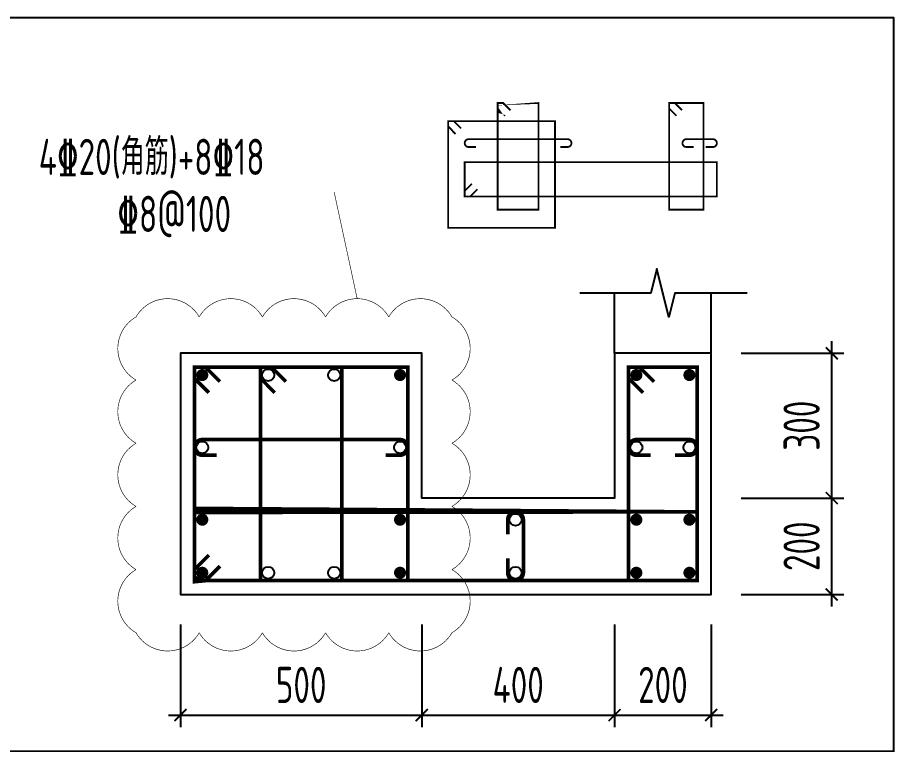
# Model space of a CAD drawing. Extents: x -812054 to 22247, y -644080 to 1003627.
# Drawn here: x -429290 to -422027, y -181813 to -175784 of the extents above; entities that cross this region are included whole.
import ezdxf
from ezdxf.enums import TextEntityAlignment as Align

# ---------------------------------------------------------------- set-up
doc = ezdxf.new("R2010")
doc.units = 0
doc.header["$LTSCALE"] = 1000
doc.layers.get('0').update_dxf_attribs({"linetype": 'CONTINUOUS'})
doc.layers.get('DEFPOINTS').update_dxf_attribs({"linetype": 'CONTINUOUS'})
for name, color, linetype in [('COLU_DE_DIM', 3, 'CONTINUOUS'), ('COLU_DE_TH', 7, 'CONTINUOUS'), ('LABEL', 1, 'CONTINUOUS'), ('LINK', 6, 'CONTINUOUS'), ('LINK-INDEX', 6, 'CONTINUOUS'), ('REIN', 6, 'CONTINUOUS'), ('TAB', 7, 'CONTINUOUS'), ('TAB_TEXT', 7, 'CONTINUOUS'), ('TEXT25', 2, 'CONTINUOUS'), ('THIN', 7, 'CONTINUOUS')]:
    doc.layers.add(name, color=color, linetype=linetype)
doc.styles.add('TSSD_DIMENSION', font='Tssdeng.shx', dxfattribs={"width": 0.7, "bigfont": 'tssdchn.shx'})
doc.styles.add('TSSD_REIN', font='tssdeng.shx', dxfattribs={"width": 0.7, "height": 300, "bigfont": 'tssdchn.shx'})
doc.dimstyles.new('TSSD_25_100', dxfattribs={"dimtxt": 300, "dimasz": 100, "dimexe": 100, "dimexo": 250, "dimgap": 100, "dimtad": 1, "dimdec": 0, "dimlfac": 0.25, "dimzin": 0, "dimdsep": 46, "dimtxsty": 'TSSD_DIMENSION', "dimblk": 'ARCHTICK', "dimcen": 0, "dimdle": 100, "dimclrt": 7, "dimadec": 0, "dimazin": 0, "dimtfac": 1, "dimtdec": 0, "dimtix": 1, "dimtmove": 2, "dimatfit": 3, "dimldrblk": 'ARCHTICK', "dimfxl": 1, "dimtolj": 1, "dimtzin": 0, "dimarcsym": 0})

# ---------------------------------------------------------------- blocks, each defined once
blk = doc.blocks.new('_ArchTick')
at = {"color": 0, "linetype": 'ByBlock', "const_width": 0.15}
blk.add_lwpolyline([(-0.5, -0.5), (0.5, 0.5)], dxfattribs=at)
blk = doc.blocks.new('*D452')
at = {"layer": 'COLU_DE_DIM', "color": 0, "lineweight": -2, "transparency": 16777216}
for p, q in [((-427938.0087284682, -180819.2483569956), (-427938.0087284682, -181669.2483569956)), ((-425938.0087279543, -180819.2483569956), (-425938.0087279543, -181669.2483569956)), ((-428038.0087284682, -181569.2483569956), (-425838.0087279543, -181569.2483569956))]:
    blk.add_line(p, q, dxfattribs=at)
at = {"layer": 'DEFPOINTS', "color": 0, "transparency": 16777216}
for p in [(-427938.0087284682, -180569.2483569956), (-425938.0087279543, -180569.2483569956), (-425938.0087279543, -181569.2483569956)]:
    blk.add_point(p, dxfattribs=at)
at = {"layer": 'COLU_DE_DIM', "color": 0, "lineweight": -2, "transparency": 16777216, "xscale": 100, "yscale": 100, "zscale": 100, "rotation": 180}
blk.add_blockref('_ArchTick', (-427938.0087284682, -181569.2483569956), dxfattribs=at)
at = {"layer": 'COLU_DE_DIM', "color": 0, "lineweight": -2, "transparency": 16777216, "xscale": 100, "yscale": 100, "zscale": 100}
blk.add_blockref('_ArchTick', (-425938.0087279543, -181569.2483569956), dxfattribs=at)
at = {"layer": 'COLU_DE_DIM', "color": 7, "transparency": 16777216, "insert": (-426938.0087282112, -181319.2483569956), "char_height": 300, "attachment_point": 5, "style": 'TSSD_DIMENSION'}
blk.add_mtext('\\A1;500', dxfattribs=at)
blk = doc.blocks.new('*D453')
at = {"layer": 'COLU_DE_DIM', "color": 0, "lineweight": -2, "transparency": 16777216}
for p, q in [((-425938.0087279543, -180819.2483569956), (-425938.0087279543, -181669.2483569956)), ((-424338.613960294, -180819.2483569956), (-424338.613960294, -181669.2483569956)), ((-426038.0087279543, -181569.2483569956), (-424238.613960294, -181569.2483569956))]:
    blk.add_line(p, q, dxfattribs=at)
at = {"layer": 'DEFPOINTS', "color": 0, "transparency": 16777216}
for p in [(-425938.0087279543, -180569.2483569956), (-424338.613960294, -180569.2483569956), (-424338.613960294, -181569.2483569956)]:
    blk.add_point(p, dxfattribs=at)
at = {"layer": 'COLU_DE_DIM', "color": 0, "lineweight": -2, "transparency": 16777216, "xscale": 100, "yscale": 100, "zscale": 100, "rotation": 180}
blk.add_blockref('_ArchTick', (-425938.0087279543, -181569.2483569956), dxfattribs=at)
at = {"layer": 'COLU_DE_DIM', "color": 0, "lineweight": -2, "transparency": 16777216, "xscale": 100, "yscale": 100, "zscale": 100}
blk.add_blockref('_ArchTick', (-424338.613960294, -181569.2483569956), dxfattribs=at)
at = {"layer": 'COLU_DE_DIM', "color": 7, "transparency": 16777216, "insert": (-425138.3113441241, -181319.2483569956), "char_height": 300, "attachment_point": 5, "style": 'TSSD_DIMENSION'}
blk.add_mtext('\\A1;400', dxfattribs=at)
blk = doc.blocks.new('*D454')
at = {"layer": 'COLU_DE_DIM', "color": 0, "lineweight": -2, "transparency": 16777216}
for p, q in [((-424338.613960294, -180819.2483569956), (-424338.613960294, -181669.2483569956)), ((-423538.6139640458, -180819.2483569956), (-423538.6139640458, -181669.2483569956)), ((-424438.613960294, -181569.2483569956), (-423438.6139640458, -181569.2483569956))]:
    blk.add_line(p, q, dxfattribs=at)
at = {"layer": 'DEFPOINTS', "color": 0, "transparency": 16777216}
for p in [(-424338.613960294, -180569.2483569956), (-423538.6139640458, -180569.2483569956), (-423538.6139640458, -181569.2483569956)]:
    blk.add_point(p, dxfattribs=at)
at = {"layer": 'COLU_DE_DIM', "color": 0, "lineweight": -2, "transparency": 16777216, "xscale": 100, "yscale": 100, "zscale": 100, "rotation": 180}
blk.add_blockref('_ArchTick', (-424338.613960294, -181569.2483569956), dxfattribs=at)
at = {"layer": 'COLU_DE_DIM', "color": 0, "lineweight": -2, "transparency": 16777216, "xscale": 100, "yscale": 100, "zscale": 100}
blk.add_blockref('_ArchTick', (-423538.6139640458, -181569.2483569956), dxfattribs=at)
at = {"layer": 'COLU_DE_DIM', "color": 7, "transparency": 16777216, "insert": (-423938.6139621699, -181319.2483569956), "char_height": 300, "attachment_point": 5, "style": 'TSSD_DIMENSION'}
blk.add_mtext('\\A1;200', dxfattribs=at)
blk = doc.blocks.new('*D455')
at = {"layer": 'COLU_DE_DIM', "color": 0, "lineweight": -2, "transparency": 16777216}
for p, q in [((-422538.6139640403, -180669.2483569956), (-422538.6139640403, -179669.2483565863)), ((-423288.6139640403, -179769.2483565863), (-422438.6139640403, -179769.2483565863)), ((-423288.6139640403, -180569.2483569956), (-422438.6139640403, -180569.2483569956))]:
    blk.add_line(p, q, dxfattribs=at)
at = {"layer": 'DEFPOINTS', "color": 0, "transparency": 16777216}
for p in [(-423538.6139640403, -179769.2483565863), (-422538.6139640403, -179769.2483565863), (-423538.6139640403, -180569.2483569956)]:
    blk.add_point(p, dxfattribs=at)
at = {"layer": 'COLU_DE_DIM', "color": 0, "lineweight": -2, "transparency": 16777216, "xscale": 100, "yscale": 100, "zscale": 100}
for p, rotation in [((-422538.6139640403, -179769.2483565863), 90), ((-422538.6139640403, -180569.2483569956), 270)]:
    blk.add_blockref('_ArchTick', p, dxfattribs=dict(at, rotation=rotation))
at = {"layer": 'COLU_DE_DIM', "color": 7, "transparency": 16777216, "insert": (-422788.6139640402, -180169.248356791), "char_height": 300, "attachment_point": 5, "rotation": 90, "style": 'TSSD_DIMENSION'}
blk.add_mtext('\\A1;200', dxfattribs=at)
blk = doc.blocks.new('*D456')
at = {"layer": 'COLU_DE_DIM', "color": 0, "lineweight": -2, "transparency": 16777216}
for p, q in [((-422538.6139640403, -179869.2483565863), (-422538.6139640403, -178469.2483564951)), ((-423288.6139640403, -178569.2483564951), (-422438.6139640403, -178569.2483564951)), ((-423288.6139640403, -179769.2483565863), (-422438.6139640403, -179769.2483565863))]:
    blk.add_line(p, q, dxfattribs=at)
at = {"layer": 'DEFPOINTS', "color": 0, "transparency": 16777216}
for p in [(-423538.6139640403, -178569.2483564951), (-422538.6139640403, -178569.2483564951), (-423538.6139640403, -179769.2483565863)]:
    blk.add_point(p, dxfattribs=at)
at = {"layer": 'COLU_DE_DIM', "color": 0, "lineweight": -2, "transparency": 16777216, "xscale": 100, "yscale": 100, "zscale": 100}
for p, rotation in [((-422538.6139640403, -178569.2483564951), 90), ((-422538.6139640403, -179769.2483565863), 270)]:
    blk.add_blockref('_ArchTick', p, dxfattribs=dict(at, rotation=rotation))
at = {"layer": 'COLU_DE_DIM', "color": 7, "transparency": 16777216, "insert": (-422788.6139640402, -179169.2483565408), "char_height": 300, "attachment_point": 5, "rotation": 90, "style": 'TSSD_DIMENSION'}
blk.add_mtext('\\A1;300', dxfattribs=at)

msp = doc.modelspace()

# ---------------------------------------------------------------- linework, layer by layer
at = {"layer": 'COLU_DE_TH'}
msp.add_lwpolyline([(-423538.6139640458, -178569.2483564951), (-424338.613960294, -178569.2483564862), (-424338.6139597858, -179769.2483565863), (-425938.0087279543, -179769.2483569956), (-425938.0087284682, -178569.2483569956), (-427938.0087284682, -178569.2483569956), (-427938.0087284682, -180569.2483569956), (-423538.6139647535, -180569.2483569956), (-423538.6139640458, -178569.2483564951)], close=True, dxfattribs=at)
at = {"layer": 'LABEL'}
msp.add_lwpolyline([(-429139.326140189, -177229.9909783746, 0, 0, 0), (-426664.7220562685, -177229.9894150905, 5, 5, 0), (-426473.4846968924, -178115.8558704052, 5, 5, 0)], format="xyseb", dxfattribs=at)
at = {"layer": 'LABEL', "const_width": 5}
msp.add_lwpolyline([(-428307.2853381983, -178267.1051981048, -0.5773502691896255), (-427783.3422978252, -178267.1051981048, -0.5773502691896255), (-427259.3992574521, -178267.1051981048, -0.5773502691896255), (-426735.456217079, -178267.1051981048, -0.5773502691896255), (-426211.5131767059, -178267.1051981048, -0.5773502691896255), (-425687.5701363328, -178267.1051981048, -0.5773502691896255), (-425687.5701363328, -178791.0482384779, -0.5773502691896255), (-425687.5701363328, -179314.991278851, -0.5773502691896255), (-425687.5701363328, -179838.9343192241, -0.5773502691896255), (-425687.5701363328, -180362.8773595972, -0.5773502691896255), (-425687.5701363328, -180886.8203999703, -0.5773502691896255), (-426211.5131767059, -180886.8203999703, -0.5773502691896255), (-426735.456217079, -180886.8203999703, -0.5773502691896255), (-427259.3992574521, -180886.8203999703, -0.5773502691896255), (-427783.3422978252, -180886.8203999703, -0.5773502691896255), (-428307.2853381983, -180886.8203999703, -0.5773502691896255), (-428307.2853381983, -180362.8773595972, -0.5773502691896255), (-428307.2853381983, -179838.9343192241, -0.5773502691896255), (-428307.2853381983, -179314.991278851, -0.5773502691896255), (-428307.2853381983, -178791.0482384779, -0.5773502691896255), (-428307.2853381983, -178267.1051981048, -0.5773502691896255), (-428307.2853381983, -178267.1051981048, -0.5773502691896255)], format="xyb", dxfattribs=at)
at = {"layer": 'LINK'}
for points in [[(-427703.0087284747, -178896.1722385587, 30, 30, 0), (-427823.0087284679, -178776.172238552, 30, 30, 0), (-427823.0087284686, -178684.2483569968, 30, 30, 0), (-426053.0087284176, -178684.2483569967, 30, 30, 0), (-426053.0087276575, -180454.2483569973, 30, 30, 0), (-427823.0087284679, -180454.2483569974, 30, 30, 0), (-427823.0087284686, -178684.2483569968, 30, 30, 0), (-427731.0848469025, -178684.2483569969, 30, 30, 0), (-427611.0848469092, -178804.2483570036, 30, 30, 0)], [(-427156.3420618069, -178896.1722385534, 30, 30, 0), (-427276.3420617773, -178776.1722385237, 30, 30, 0), (-427276.3420617754, -178684.2483569661, 30, 30, 0), (-426599.6753951108, -178684.2483572568, 30, 30, 0), (-426599.6753943507, -180454.2483572558, 30, 30, 0), (-427276.3420617748, -180454.2483569651, 30, 30, 0), (-427276.3420617754, -178684.2483569661, 30, 30, 0), (-427184.4181802153, -178684.2483570071, 30, 30, 0), (-427064.4181802449, -178804.2483570367, 30, 30, 0)], [(-424103.6139601888, -178896.1722380368, 30, 30, 0), (-424223.6139602052, -178776.1722380532, 30, 30, 0), (-424223.6139602429, -178684.2483564959, 30, 30, 0), (-423653.613964087, -178684.2483565022, 30, 30, 0), (-423653.613964712, -180454.2483569945, 30, 30, 0), (-424223.6139594964, -180454.2483569945, 30, 30, 0), (-424223.6139602429, -178684.2483564959, 30, 30, 0), (-424131.6900786766, -178684.2483564994, 30, 30, 0), (-424011.6900786602, -178804.248356483, 30, 30, 0)], [(-426238.0087280267, -179414.2483570184, 30, 30, 0), (-426118.0087280267, -179414.2483570184, 30, 30, 1), (-426118.0087280267, -179284.2483570184, 30, 30, 0), (-427758.0087286183, -179284.2483574349, 30, 30, 1), (-427758.0087286183, -179414.2483574349, 30, 30, 0), (-427638.0087286183, -179414.2483574349, 30, 30, 0)], [(-423838.6139646849, -179414.2483564649, 30, 30, 0), (-423718.6139646849, -179414.2483564649, 30, 30, 1), (-423718.6139646849, -179284.2483564649, 30, 30, 0), (-424158.6139598608, -179284.2483565767, 30, 30, 1), (-424158.6139598608, -179414.2483565767, 30, 30, 0), (-424038.6139598608, -179414.2483565767, 30, 30, 0)], [(-427611.0848469362, -180334.2483570001, 30, 30, 0), (-427731.0848469398, -180454.2483569965, 30, 30, 0), (-427823.0087284674, -180454.2483569958, 30, 30, 0), (-427823.0087284668, -179884.2483574752, 30, 30, 0), (-423653.6139645114, -179884.2483564132, 30, 30, 0), (-423653.6139647144, -180454.2483569958, 30, 30, 0), (-427823.0087284674, -180454.2483569958, 30, 30, 0), (-427823.0087284709, -180362.3244754599, 30, 30, 0), (-427703.0087284672, -180242.3244754635, 30, 30, 0)], [(-425225.3113436052, -180269.2483567136, 30, 30, 0), (-425225.3113436052, -180389.2483567136, 30, 30, 1), (-425095.3113436052, -180389.2483567136, 30, 30, 0), (-425095.3113437936, -179949.2483567903, 30, 30, 1), (-425225.3113437936, -179949.2483567903, 30, 30, 0), (-425225.3113437936, -180069.2483567903, 30, 30, 0)]]:
    msp.add_lwpolyline(points, format="xyseb", dxfattribs=at)
at = {"layer": 'LINK-INDEX'}
for points in [[(-425248.4953447901, -176599.0153659059, 15.00000095367432, 15.00000095367432, 0), (-425308.4953448417, -176539.0153659575, 15.00000095367432, 15.00000095367432, 0), (-425308.4953448416, -176493.0534250888, 15.00000095367432, 15.00000095367432, 0), (-424970.1620115113, -176493.053425234, 15.00000095367432, 15.00000095367432, 0), (-424970.1620111312, -177378.053425257, 15.00000095367432, 15.00000095367432, 0), (-425308.4953448412, -177378.0534251117, 15.00000095367432, 15.00000095367432, 0), (-425308.4953448416, -176493.0534250888, 15.00000095367432, 15.00000095367432, 0), (-425262.5334040756, -176493.0534251124, 15.00000095367432, 15.00000095367432, 0), (-425202.533404024, -176553.0534250608, 15.00000095367432, 15.00000095367432, 0)], [(-423826.1312930943, -176599.0153656361, 15.00000095367432, 15.00000095367432, 0), (-423886.131293084, -176539.0153656259, 15.00000095367432, 15.00000095367432, 0), (-423886.1312931035, -176493.0534248722, 15.00000095367432, 15.00000095367432, 0), (-423601.1312950262, -176493.0534248754, 15.00000095367432, 15.00000095367432, 0), (-423601.1312953386, -177378.0534251281, 15.00000095367432, 15.00000095367432, 0), (-423886.1312927302, -177378.0534251282, 15.00000095367432, 15.00000095367432, 0), (-423886.1312931035, -176493.0534248722, 15.00000095367432, 15.00000095367432, 0), (-423840.1693523154, -176493.053424873, 15.00000095367432, 15.00000095367432, 0), (-423780.1693523257, -176553.0534248832, 15.00000095367432, 15.00000095367432, 0)], [(-425658.4953448012, -176749.0153659391, 15.00000095367432, 15.00000095367432, 0), (-425718.495344857, -176689.0153659949, 15.00000095367432, 15.00000095367432, 0), (-425718.495344858, -176643.0534251228, 15.00000095367432, 15.00000095367432, 0), (-424833.4953448363, -176643.0534251228, 15.00000095367432, 15.00000095367432, 0), (-424833.4953444563, -177528.0534251257, 15.00000095367432, 15.00000095367432, 0), (-425718.4953448576, -177528.0534251257, 15.00000095367432, 15.00000095367432, 0), (-425718.495344858, -176643.0534251228, 15.00000095367432, 15.00000095367432, 0), (-425672.5334040724, -176643.0534251247, 15.00000095367432, 15.00000095367432, 0), (-425612.5334040166, -176703.0534250689, 15.00000095367432, 15.00000095367432, 0)], [(-424789.3286779677, -176858.0534251269, 15.00000095367432, 15.00000095367432, 0), (-424729.3286779677, -176858.0534251269, 15.00000095367432, 15.00000095367432, 1), (-424729.3286779677, -176793.0534251269, 15.00000095367432, 15.00000095367432, 0), (-425549.3286782635, -176793.0534253352, 15.00000095367432, 15.00000095367432, 1), (-425549.3286782635, -176858.0534253352, 15.00000095367432, 15.00000095367432, 0), (-425489.3286782635, -176858.0534253352, 15.00000095367432, 15.00000095367432, 0)], [(-423583.6312962969, -176858.0534248502, 15.00000095367432, 15.00000095367432, 0), (-423523.6312962969, -176858.0534248502, 15.00000095367432, 15.00000095367432, 1), (-423523.6312962969, -176793.0534248502, 15.00000095367432, 15.00000095367432, 0), (-423743.6312938848, -176793.053424906, 15.00000095367432, 15.00000095367432, 1), (-423743.6312938848, -176858.053424906, 15.00000095367432, 15.00000095367432, 0), (-423683.6312938848, -176858.053424906, 15.00000095367432, 15.00000095367432, 0)], [(-425475.8667373261, -177208.0534250095, 15.00000095367432, 15.00000095367432, 0), (-425535.8667373612, -177268.0534249745, 15.00000095367432, 15.00000095367432, 0), (-425581.8286781534, -177268.0534249747, 15.00000095367432, 15.00000095367432, 0), (-425581.8286781532, -176983.0534252125, 15.00000095367432, 15.00000095367432, 0), (-423491.1312961663, -176983.0534246816, 15.00000095367432, 15.00000095367432, 0), (-423491.1312962678, -177268.0534249747, 15.00000095367432, 15.00000095367432, 0), (-425581.8286781534, -177268.0534249747, 15.00000095367432, 15.00000095367432, 0), (-425581.8286781562, -177222.0914841258, 15.00000095367432, 15.00000095367432, 0), (-425521.8286781212, -177162.0914841608, 15.00000095367432, 15.00000095367432, 0)]]:
    msp.add_lwpolyline(points, format="xyseb", dxfattribs=at)
at = {"layer": 'REIN'}
for points in [[(-427783.0087284675, -178749.2483569955, 50, 50, 1), (-427733.0087284675, -178749.2483569955, 50, 50, 1), (-427783.0087284675, -178749.2483569955, 50, 50, 0)], [(-426143.008728391, -178749.2483569955, 50, 50, 1), (-426093.008728391, -178749.2483569955, 50, 50, 1), (-426143.008728391, -178749.2483569955, 50, 50, 0)], [(-424183.6139602163, -178749.248356496, 50, 50, 1), (-424133.6139602163, -178749.248356496, 50, 50, 1), (-424183.6139602163, -178749.248356496, 50, 50, 0)], [(-423743.6139641099, -178749.2483565009, 50, 50, 1), (-423693.6139641099, -178749.2483565009, 50, 50, 1), (-423743.6139641099, -178749.2483565009, 50, 50, 0)], [(-427783.0087284659, -179949.2483574579, 50, 50, 1), (-427733.0087284659, -179949.2483574579, 50, 50, 1), (-427783.0087284659, -179949.2483574579, 50, 50, 0)], [(-426143.0087278743, -179949.2483570413, 50, 50, 1), (-426093.0087278743, -179949.2483570413, 50, 50, 1), (-426143.0087278743, -179949.2483570413, 50, 50, 0)], [(-424183.6139597084, -179949.2483565407, 50, 50, 1), (-424133.6139597084, -179949.2483565407, 50, 50, 1), (-424183.6139597084, -179949.2483565407, 50, 50, 0)], [(-423743.6139645326, -179949.2483564289, 50, 50, 1), (-423693.6139645326, -179949.2483564289, 50, 50, 1), (-423743.6139645326, -179949.2483564289, 50, 50, 0)], [(-427783.0087284669, -180389.2483569974, 50, 50, 1), (-427733.0087284669, -180389.2483569974, 50, 50, 1), (-427783.0087284669, -180389.2483569974, 50, 50, 0)], [(-426143.0087276854, -180389.248356996, 50, 50, 1), (-426093.0087276854, -180389.248356996, 50, 50, 1), (-426143.0087276854, -180389.248356996, 50, 50, 0)], [(-424183.6139595228, -180389.2483569959, 50, 50, 1), (-424133.6139595228, -180389.2483569959, 50, 50, 1), (-424183.6139595228, -180389.2483569959, 50, 50, 0)], [(-423743.6139646889, -180389.2483569981, 50, 50, 1), (-423693.6139646889, -180389.2483569981, 50, 50, 1), (-423743.6139646889, -180389.2483569981, 50, 50, 0)]]:
    msp.add_lwpolyline(points, format="xyseb", close=True, dxfattribs=at)
for centre in [(-427211.3420617753, -178749.2483569953), (-426664.6753950831, -178749.2483572302), (-427758.0087286183, -179349.2483574349), (-426118.0087280267, -179349.2483570184), (-424158.6139598608, -179349.2483565767), (-423718.6139646849, -179349.2483564649), (-425160.3113437936, -179949.2483567903), (-427211.3420617747, -180389.2483569973), (-426664.6753943789, -180389.2483572321), (-425160.3113436052, -180389.2483567136)]:
    msp.add_circle(centre, 50, dxfattribs=at)
at = {"layer": 'TAB'}
msp.add_lwpolyline([(-429438.0087284682, -175784.029637805), (-422026.6139640402, -175784.029637805), (-422026.6139640402, -185869.2483569956), (-429438.0087284682, -185869.2483569956), (-429438.0087284682, -175784.029637805), (-429438.0087284682, -181869.2483569956), (-422026.6139640402, -181869.2483569956), (-422026.6139640402, -182869.2483569956), (-429438.0087284682, -182869.2483569956), (-429438.0087284682, -183869.2483569956), (-422026.6139640402, -183869.2483569956), (-422026.6139640402, -184869.2483569956), (-429438.0087284682, -184869.2483569956)], dxfattribs=at)
at = {"layer": 'THIN'}
for p, q in [((-424338.613960294, -178569.2483564862), (-424338.6139602885, -178069.2483564862)), ((-423538.6139640458, -178569.2483564951), (-423538.6139640403, -178069.2483564951))]:
    msp.add_line(p, q, dxfattribs=at)
msp.add_lwpolyline([(-423238.6139640403, -178069.2483564984), (-423838.6139621644, -178069.2483564917), (-423888.6139621667, -178269.2483564912), (-423988.6139621621, -177869.24835649), (-424038.6139621644, -178069.2483564895), (-424626.6139602885, -178069.2483564829)], dxfattribs=at)

# ---------------------------------------------------------------- texts
at = {"layer": 'TAB_TEXT', "color": 1, "style": 'TSSD_REIN', "width": 0.7}
msp.add_text('%%1328@100', height=300, dxfattribs=at).set_placement((-427990.8293841309, -177411.1316441763), align=Align.MIDDLE)
at = {"layer": 'TEXT25', "color": 1, "style": 'TSSD_REIN', "width": 0.7}
msp.add_text('4%%13220(角筋)+8%%13218', height=300, dxfattribs=at).set_placement((-429114.0680372637, -177179.9898827837), align=Align.BOTTOM_LEFT)

# ---------------------------------------------------------------- dimensions: what is measured, and where the dimension line sits
at = {"layer": 'COLU_DE_DIM'}
for base, p1, p2, picture, middle in [((-422538.6139640403, -178569.2483564951), (-423538.6139640403, -179769.2483565863), (-423538.6139640403, -178569.2483564951), '*D456', (-422788.6139640402, -179169.2483565408)), ((-422538.6139640403, -179769.2483565863), (-423538.6139640403, -180569.2483569956), (-423538.6139640403, -179769.2483565863), '*D455', (-422788.6139640402, -180169.248356791))]:
    dim = msp.add_linear_dim(base=base, p1=p1, p2=p2, angle=89.99999989661335, dimstyle='TSSD_25_100', dxfattribs=at)
    dim.commit()
    dim.dimension.update_dxf_attribs({"geometry": picture, "text_midpoint": middle})
for base, p1, p2, picture, middle in [((-425938.0087279543, -181569.2483569956), (-427938.0087284682, -180569.2483569956), (-425938.0087279543, -180569.2483569956), '*D452', (-426938.0087282112, -181319.2483569956)), ((-424338.613960294, -181569.2483569956), (-425938.0087279543, -180569.2483569956), (-424338.613960294, -180569.2483569956), '*D453', (-425138.3113441241, -181319.2483569956)), ((-423538.6139640458, -181569.2483569956), (-424338.613960294, -180569.2483569956), (-423538.6139640458, -180569.2483569956), '*D454', (-423938.6139621699, -181319.2483569956))]:
    dim = msp.add_linear_dim(base=base, p1=p1, p2=p2, dimstyle='TSSD_25_100', dxfattribs=at)
    dim.commit()
    dim.dimension.update_dxf_attribs({"geometry": picture, "text_midpoint": middle})

doc.saveas('drawing.dxf')
